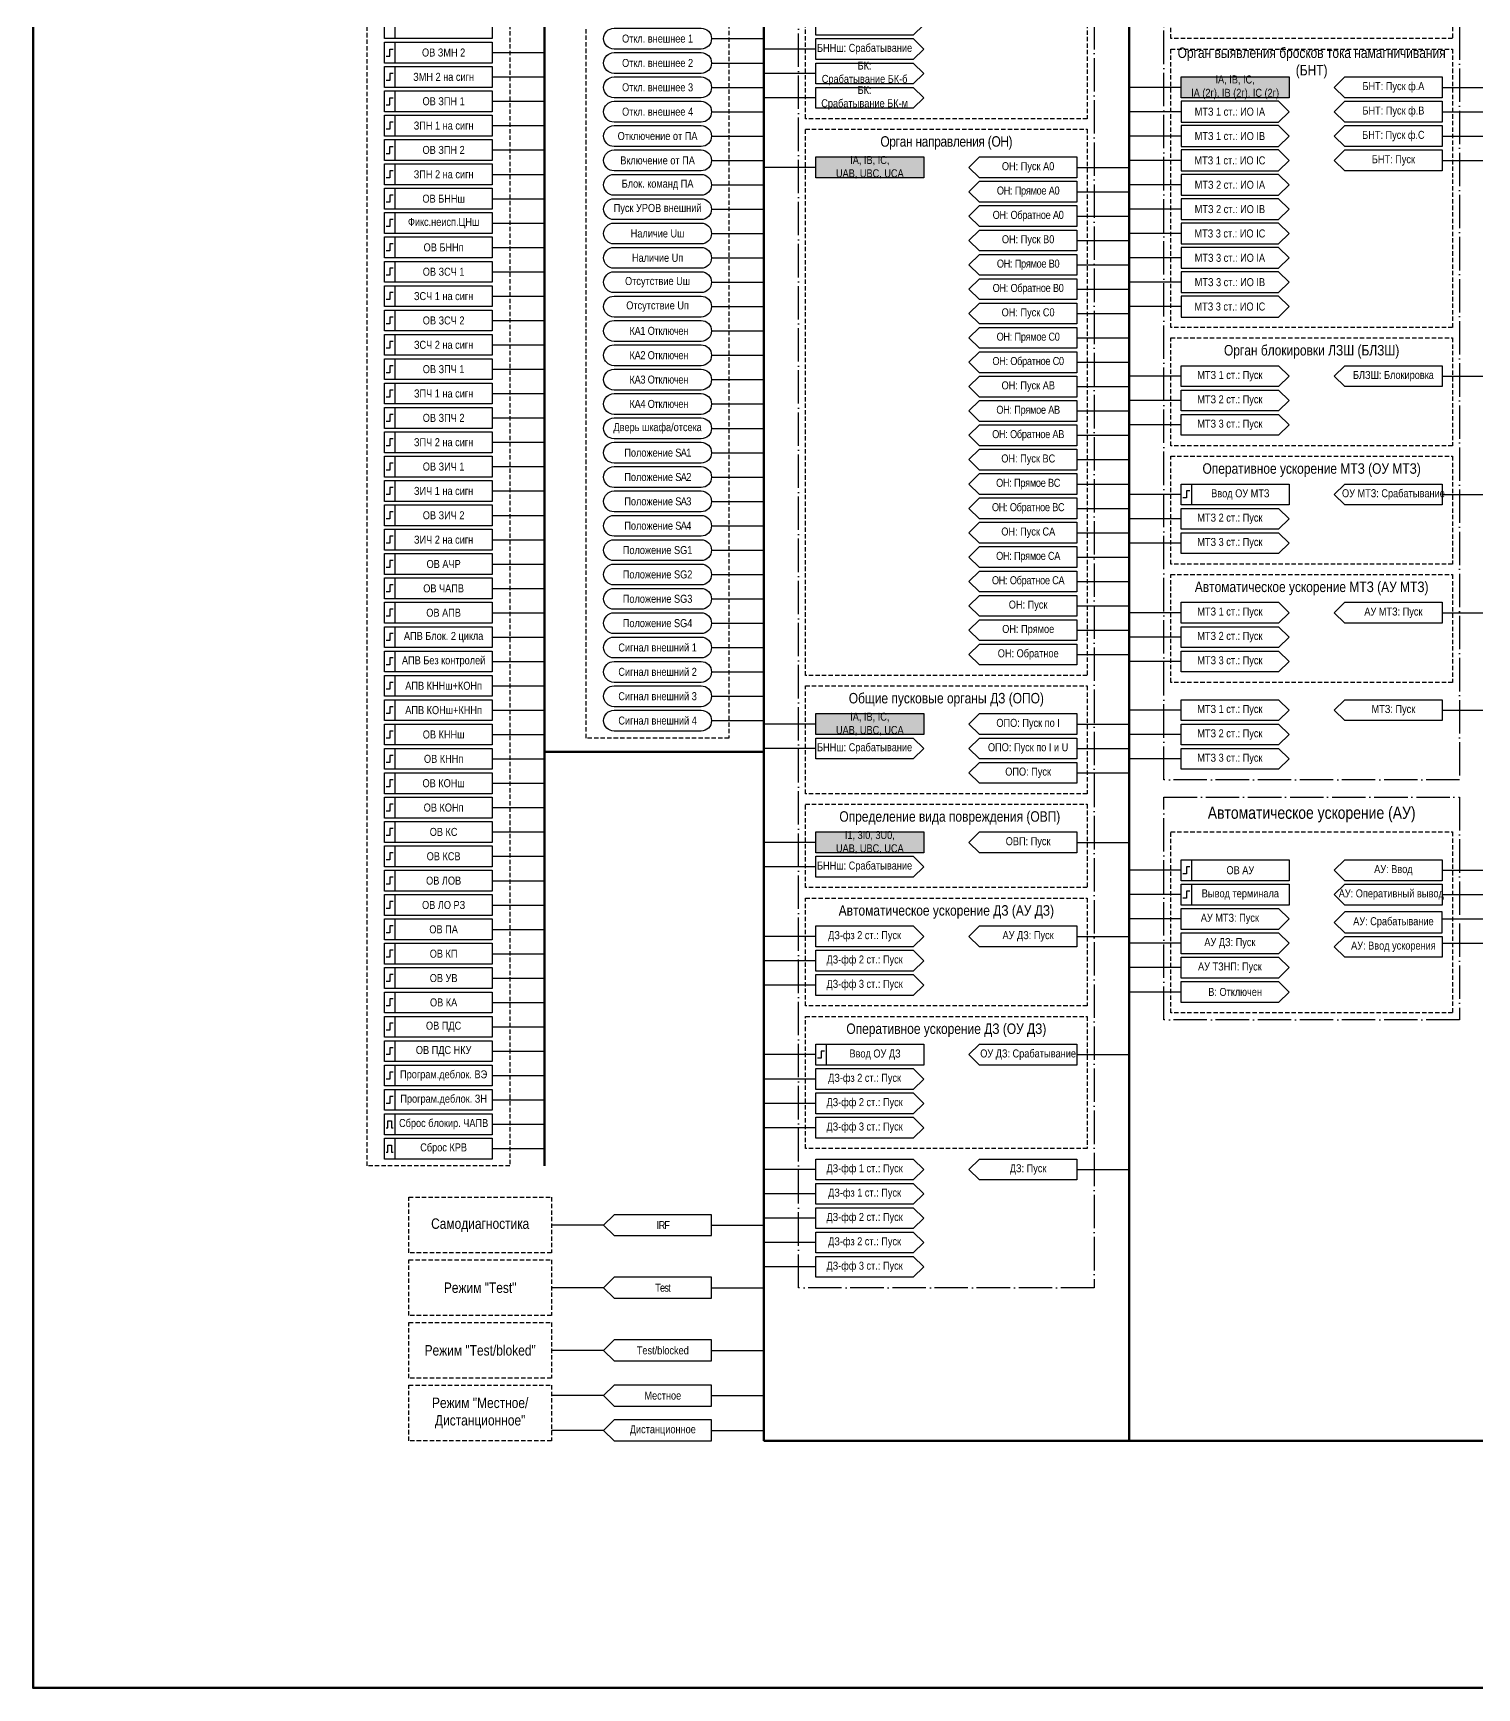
# Model space of a CAD drawing. Header units: millimetres. Extents: x 0 to 1261, y -61 to 1197.
# Drawn here: x 0 to 415, y -61 to 414.6 of the extents above; entities that cross this region are included whole.
import ezdxf

# ---------------------------------------------------------------- set-up
doc = ezdxf.new("R2010")
doc.units = ezdxf.units.MM
doc.linetypes.add('ACAD_ISO04W100', pattern=[30, 24, -3, 0, -3])
doc.linetypes.add('штриховая2', pattern=[0.375, 0.25, -0.125])
doc.layers.add('TEXT', color=7, linetype='Continuous', lineweight=25)
doc.styles.add('2.3_GOST_RD', font='ARIALN.TTF', dxfattribs={"height": 2.3})
doc.styles.add('2.5_Gost_RD', font='ARIALN.TTF', dxfattribs={"height": 2.5})
doc.styles.add('3.5_Gost_RD', font='ARIALN.TTF', dxfattribs={"height": 3.5})

msp = doc.modelspace()

# ---------------------------------------------------------------- hatches: boundary and pattern name
at = {"ltscale": 100, "true_color": 0xef8637}
h = msp.add_hatch(color=30, dxfattribs=at)
h.dxf.hatch_style = 1
h.paths.add_polyline_path([(330, 402), (361, 402), (361, 396), (330, 396)])
h = msp.add_hatch(color=30, dxfattribs=at)
h.dxf.hatch_style = 1
h.paths.add_polyline_path([(225, 379), (256, 379), (256, 373), (225, 373)])
h = msp.add_hatch(color=30, dxfattribs=at)
h.dxf.hatch_style = 1
h.paths.add_polyline_path([(225, 219), (256, 219), (256, 213), (225, 213)])
h = msp.add_hatch(color=30, dxfattribs=at)
h.dxf.hatch_style = 1
h.paths.add_polyline_path([(225, 185), (256, 185), (256, 179), (225, 179)])

# ---------------------------------------------------------------- linework, layer by layer
at = {"lineweight": 100, "ltscale": 100}
for p, q in [((210, 1090), (210, 10)), ((315, 1090), (315, 10)), ((147, 792), (147, 89)), ((147, 208), (210, 208)), ((210, 10), (1050, 10))]:
    msp.add_line(p, q, dxfattribs=at)
at = {"ltscale": 100}
for p, q in [((195, 413), (210, 413)), ((225, 410), (210, 410)), ((132, 409), (147, 409)), ((195, 406), (210, 406)), ((132, 402), (147, 402)), ((225, 403), (210, 403)), ((132, 395), (147, 395)), ((195, 399), (210, 399)), ((225, 396), (210, 396)), ((330, 399), (315, 399)), ((405, 399), (420, 399)), ((195, 392), (210, 392)), ((330, 392), (315, 392)), ((405, 392), (420, 392)), ((132, 388), (147, 388)), ((132, 381), (147, 381)), ((195, 385), (210, 385)), ((330, 385), (315, 385)), ((405, 385), (420, 385)), ((195, 378), (210, 378)), ((225, 376), (210, 376)), ((300, 376), (315, 376)), ((330, 378), (315, 378)), ((405, 378), (420, 378)), ((132, 374), (147, 374)), ((195, 371), (210, 371)), ((330, 371), (315, 371)), ((132, 367), (147, 367)), ((300, 369), (315, 369)), ((195, 364), (210, 364)), ((300, 362), (315, 362)), ((330, 364), (315, 364)), ((132, 360), (147, 360)), ((195, 357), (210, 357)), ((330, 357), (315, 357)), ((132, 353), (147, 353)), ((300, 355), (315, 355)), ((195, 350), (210, 350)), ((300, 348), (315, 348)), ((330, 350), (315, 350)), ((132, 346), (147, 346)), ((195, 343), (210, 343)), ((330, 343), (315, 343)), ((132, 339), (147, 339)), ((300, 341), (315, 341)), ((195, 336), (210, 336)), ((300, 334), (315, 334)), ((330, 336), (315, 336)), ((132, 332), (147, 332)), ((195, 329), (210, 329)), ((132, 325), (147, 325)), ((300, 327), (315, 327)), ((195, 322), (210, 322)), ((300, 320), (315, 320)), ((132, 318), (147, 318)), ((195, 315), (210, 315)), ((330, 316), (315, 316)), ((405, 316), (420, 316)), ((132, 311), (147, 311)), ((300, 313), (315, 313)), ((195, 308), (210, 308)), ((300, 306), (315, 306)), ((330, 309), (315, 309)), ((132, 304), (147, 304)), ((195, 301), (210, 301)), ((330, 302), (315, 302)), ((132, 297), (147, 297)), ((300, 299), (315, 299)), ((195, 294), (210, 294)), ((300, 292), (315, 292)), ((132, 290), (147, 290)), ((195, 287), (210, 287)), ((132, 283), (147, 283)), ((300, 285), (315, 285)), ((330, 282), (315, 282)), ((405, 282), (420, 282)), ((132, 276), (147, 276)), ((195, 280), (210, 280)), ((300, 278), (315, 278)), ((195, 273), (210, 273)), ((330, 275), (315, 275)), ((132, 269), (147, 269)), ((300, 271), (315, 271)), ((330, 268), (315, 268)), ((132, 262), (147, 262)), ((195, 266), (210, 266)), ((300, 264), (315, 264)), ((195, 259), (210, 259)), ((300, 257), (315, 257)), ((132, 255), (147, 255)), ((132, 248), (147, 248)), ((195, 252), (210, 252)), ((300, 250), (315, 250)), ((330, 248), (315, 248)), ((405, 248), (420, 248)), ((195, 245), (210, 245)), ((300, 243), (315, 243)), ((132, 241), (147, 241)), ((195, 238), (210, 238)), ((330, 241), (315, 241)), ((132, 234), (147, 234)), ((300, 236), (315, 236)), ((330, 234), (315, 234)), ((195, 231), (210, 231)), ((132, 227), (147, 227)), ((195, 224), (210, 224)), ((132, 220), (147, 220)), ((330, 220), (315, 220)), ((405, 220), (420, 220)), ((195, 217), (210, 217)), ((225, 216), (210, 216)), ((300, 216), (315, 216)), ((132, 213), (147, 213)), ((330, 213), (315, 213)), ((132, 206), (147, 206)), ((225, 209), (210, 209)), ((300, 209), (315, 209)), ((330, 206), (315, 206)), ((300, 202), (315, 202)), ((132, 199), (147, 199)), ((132, 192), (147, 192)), ((132, 185), (147, 185)), ((225, 182), (210, 182)), ((300, 182), (315, 182)), ((132, 178), (147, 178)), ((225, 175), (210, 175)), ((330, 174), (315, 174)), ((405, 174), (420, 174)), ((132, 171), (147, 171)), ((330, 167), (315, 167)), ((405, 167), (420, 167)), ((132, 164), (147, 164)), ((132, 157), (147, 157)), ((330, 160), (315, 160)), ((405, 160), (420, 160)), ((225, 155), (210, 155)), ((300, 155), (315, 155)), ((330, 153), (315, 153)), ((405, 153), (420, 153)), ((132, 150), (147, 150)), ((225, 148), (210, 148)), ((132, 143), (147, 143)), ((330, 146), (315, 146)), ((225, 141), (210, 141)), ((330, 139), (315, 139)), ((132, 136), (147, 136)), ((132, 129), (147, 129)), ((132, 122), (147, 122)), ((225, 121), (210, 121)), ((300, 121), (315, 121)), ((132, 115), (147, 115)), ((225, 114), (210, 114)), ((132, 108), (147, 108)), ((225, 107), (210, 107)), ((132, 101), (147, 101)), ((225, 100), (210, 100)), ((132, 94), (147, 94)), ((225, 88), (210, 88)), ((300, 88), (315, 88)), ((225, 81), (210, 81)), ((195, 72), (210, 72)), ((225, 74), (210, 74)), ((225, 67), (210, 67)), ((225, 60), (210, 60)), ((195, 54), (210, 54)), ((195, 36), (210, 36)), ((195, 23), (210, 23)), ((195, 13), (210, 13))]:
    msp.add_line(p, q, dxfattribs=at)
at = {"color": 3, "lineweight": 60, "ltscale": 100}
msp.add_lwpolyline([(0, 1149), (1261, 1149), (1261, -61), (0, -61)], close=True, dxfattribs=at)
at = {"color": 251, "linetype": 'ACAD_ISO04W100', "lineweight": 30, "ltscale": 0.4, "true_color": 0x58595b}
for points in [[(220, 1085), (305, 1085), (305, 54), (220, 54)], [(325, 961), (410, 961), (410, 200), (325, 200)], [(325, 195), (410, 195), (410, 131), (325, 131)]]:
    msp.add_lwpolyline(points, close=True, dxfattribs=at)
at = {"color": 7, "linetype": 'штриховая2', "ltscale": 5}
for points in [[(159, 824), (200, 824), (200, 212), (159, 212)], [(96, 792), (137, 792), (137, 89), (96, 89)], [(108, 80), (149, 80), (149, 64), (108, 64)], [(108, 62), (149, 62), (149, 46), (108, 46)], [(108, 44), (149, 44), (149, 28), (108, 28)], [(108, 26), (149, 26), (149, 10), (108, 10)]]:
    msp.add_lwpolyline(points, close=True, dxfattribs=at)
at = {"linetype": 'штриховая2', "ltscale": 5}
for points in [[(222, 526), (303, 526), (303, 390), (222, 390)], [(327, 437), (408, 437), (408, 413), (327, 413)], [(327, 410), (408, 410), (408, 330), (327, 330)], [(222, 387), (303, 387), (303, 230), (222, 230)], [(327, 327), (408, 327), (408, 296), (327, 296)], [(327, 293), (408, 293), (408, 262), (327, 262)], [(327, 259), (408, 259), (408, 228), (327, 228)], [(222, 227), (303, 227), (303, 196), (222, 196)], [(222, 193), (303, 193), (303, 169), (222, 169)], [(327, 185), (408, 185), (408, 133), (327, 133)], [(222, 166), (303, 166), (303, 135), (222, 135)], [(222, 132), (303, 132), (303, 94), (222, 94)]]:
    msp.add_lwpolyline(points, close=True, dxfattribs=at)
at = {"ltscale": 100}
for points in [[(101, 419), (104, 419), (104, 413), (101, 413)], [(101, 419), (132, 419), (132, 413), (101, 413)], [(101, 412), (132, 412), (132, 406), (101, 406)], [(101, 412), (104, 412), (104, 406), (101, 406)], [(101, 405), (104, 405), (104, 399), (101, 399)], [(101, 405), (132, 405), (132, 399), (101, 399)], [(330, 402), (361, 402), (361, 396), (330, 396)], [(405, 402), (405, 396), (377, 396), (374, 399), (377, 402)], [(101, 398), (132, 398), (132, 392), (101, 392)], [(101, 398), (104, 398), (104, 392), (101, 392)], [(405, 395), (405, 389), (377, 389), (374, 392), (377, 395)], [(101, 391), (104, 391), (104, 385), (101, 385)], [(101, 391), (132, 391), (132, 385), (101, 385)], [(405, 388), (405, 382), (377, 382), (374, 385), (377, 388)], [(101, 384), (132, 384), (132, 378), (101, 378)], [(101, 384), (104, 384), (104, 378), (101, 378)], [(405, 381), (405, 375), (377, 375), (374, 378), (377, 381)], [(101, 377), (104, 377), (104, 371), (101, 371)], [(101, 377), (132, 377), (132, 371), (101, 371)], [(225, 379), (256, 379), (256, 373), (225, 373)], [(272, 379), (300, 379), (300, 373), (272, 373), (269, 376)], [(272, 372), (300, 372), (300, 366), (272, 366), (269, 369)], [(101, 370), (104, 370), (104, 364), (101, 364)], [(101, 370), (132, 370), (132, 364), (101, 364)], [(101, 363), (104, 363), (104, 357), (101, 357)], [(101, 363), (132, 363), (132, 357), (101, 357)], [(272, 365), (300, 365), (300, 359), (272, 359), (269, 362)], [(272, 358), (300, 358), (300, 352), (272, 352), (269, 355)], [(101, 356), (104, 356), (104, 350), (101, 350)], [(101, 356), (132, 356), (132, 350), (101, 350)], [(101, 349), (104, 349), (104, 343), (101, 343)], [(101, 349), (132, 349), (132, 343), (101, 343)], [(272, 351), (300, 351), (300, 345), (272, 345), (269, 348)], [(272, 344), (300, 344), (300, 338), (272, 338), (269, 341)], [(101, 342), (104, 342), (104, 336), (101, 336)], [(101, 342), (132, 342), (132, 336), (101, 336)], [(101, 335), (104, 335), (104, 329), (101, 329)], [(101, 335), (132, 335), (132, 329), (101, 329)], [(272, 337), (300, 337), (300, 331), (272, 331), (269, 334)], [(272, 330), (300, 330), (300, 324), (272, 324), (269, 327)], [(101, 328), (104, 328), (104, 322), (101, 322)], [(101, 328), (132, 328), (132, 322), (101, 322)], [(101, 321), (104, 321), (104, 315), (101, 315)], [(101, 321), (132, 321), (132, 315), (101, 315)], [(272, 323), (300, 323), (300, 317), (272, 317), (269, 320)], [(405, 313), (377, 313), (374, 316), (377, 319), (405, 319)], [(101, 314), (104, 314), (104, 308), (101, 308)], [(101, 314), (132, 314), (132, 308), (101, 308)], [(272, 316), (300, 316), (300, 310), (272, 310), (269, 313)], [(101, 307), (104, 307), (104, 301), (101, 301)], [(101, 307), (132, 307), (132, 301), (101, 301)], [(272, 309), (300, 309), (300, 303), (272, 303), (269, 306)], [(101, 300), (104, 300), (104, 294), (101, 294)], [(101, 300), (132, 300), (132, 294), (101, 294)], [(272, 302), (300, 302), (300, 296), (272, 296), (269, 299)], [(272, 295), (300, 295), (300, 289), (272, 289), (269, 292)], [(101, 293), (104, 293), (104, 287), (101, 287)], [(101, 293), (132, 293), (132, 287), (101, 287)], [(101, 286), (104, 286), (104, 280), (101, 280)], [(101, 286), (132, 286), (132, 280), (101, 280)], [(272, 288), (300, 288), (300, 282), (272, 282), (269, 285)], [(272, 281), (300, 281), (300, 275), (272, 275), (269, 278)], [(330, 285), (333, 285), (333, 279), (330, 279)], [(330, 285), (361, 285), (361, 279), (330, 279)], [(405, 279), (377, 279), (374, 282), (377, 285), (405, 285)], [(101, 279), (104, 279), (104, 273), (101, 273)], [(101, 279), (132, 279), (132, 273), (101, 273)], [(101, 272), (104, 272), (104, 266), (101, 266)], [(101, 272), (132, 272), (132, 266), (101, 266)], [(272, 274), (300, 274), (300, 268), (272, 268), (269, 271)], [(272, 267), (300, 267), (300, 261), (272, 261), (269, 264)], [(101, 265), (104, 265), (104, 259), (101, 259)], [(101, 265), (132, 265), (132, 259), (101, 259)], [(101, 258), (104, 258), (104, 252), (101, 252)], [(101, 258), (132, 258), (132, 252), (101, 252)], [(272, 260), (300, 260), (300, 254), (272, 254), (269, 257)], [(272, 253), (300, 253), (300, 247), (272, 247), (269, 250)], [(101, 251), (104, 251), (104, 245), (101, 245)], [(101, 251), (132, 251), (132, 245), (101, 245)], [(405, 245), (377, 245), (374, 248), (377, 251), (405, 251)], [(101, 244), (104, 244), (104, 238), (101, 238)], [(101, 244), (132, 244), (132, 238), (101, 238)], [(272, 246), (300, 246), (300, 240), (272, 240), (269, 243)], [(272, 239), (300, 239), (300, 233), (272, 233), (269, 236)], [(101, 237), (104, 237), (104, 231), (101, 231)], [(101, 237), (132, 237), (132, 231), (101, 231)], [(101, 230), (104, 230), (104, 224), (101, 224)], [(101, 230), (132, 230), (132, 224), (101, 224)], [(101, 223), (104, 223), (104, 217), (101, 217)], [(101, 223), (132, 223), (132, 217), (101, 217)], [(225, 219), (256, 219), (256, 213), (225, 213)], [(300, 213), (272, 213), (269, 216), (272, 219), (300, 219)], [(405, 217), (377, 217), (374, 220), (377, 223), (405, 223)], [(101, 216), (104, 216), (104, 210), (101, 210)], [(101, 216), (132, 216), (132, 210), (101, 210)], [(300, 206), (272, 206), (269, 209), (272, 212), (300, 212)], [(101, 209), (104, 209), (104, 203), (101, 203)], [(101, 209), (132, 209), (132, 203), (101, 203)], [(300, 199), (272, 199), (269, 202), (272, 205), (300, 205)], [(101, 202), (104, 202), (104, 196), (101, 196)], [(101, 202), (132, 202), (132, 196), (101, 196)], [(101, 195), (104, 195), (104, 189), (101, 189)], [(101, 195), (132, 195), (132, 189), (101, 189)], [(101, 188), (132, 188), (132, 182), (101, 182)], [(101, 188), (104, 188), (104, 182), (101, 182)], [(101, 181), (132, 181), (132, 175), (101, 175)], [(101, 181), (104, 181), (104, 175), (101, 175)], [(225, 185), (256, 185), (256, 179), (225, 179)], [(300, 179), (272, 179), (269, 182), (272, 185), (300, 185)], [(330, 177), (333, 177), (333, 171), (330, 171)], [(330, 177), (361, 177), (361, 171), (330, 171)], [(374, 174), (377, 177), (405, 177), (405, 171), (377, 171)], [(101, 174), (104, 174), (104, 168), (101, 168)], [(101, 174), (132, 174), (132, 168), (101, 168)], [(101, 167), (132, 167), (132, 161), (101, 161)], [(101, 167), (104, 167), (104, 161), (101, 161)], [(330, 170), (361, 170), (361, 164), (330, 164)], [(330, 170), (333, 170), (333, 164), (330, 164)], [(377, 164), (374, 167), (377, 170), (405, 170), (405, 164)], [(358, 157), (330, 157), (330, 163), (358, 163), (361, 160)], [(377, 156), (405, 156), (405, 162), (377, 162), (374, 159)], [(101, 160), (132, 160), (132, 154), (101, 154)], [(101, 160), (104, 160), (104, 154), (101, 154)], [(300, 152), (272, 152), (269, 155), (272, 158), (300, 158)], [(101, 153), (132, 153), (132, 147), (101, 147)], [(101, 153), (104, 153), (104, 147), (101, 147)], [(358, 150), (330, 150), (330, 156), (358, 156), (361, 153)], [(374, 152), (377, 155), (405, 155), (405, 149), (377, 149)], [(361, 146), (358, 143), (330, 143), (330, 149), (358, 149)], [(101, 146), (132, 146), (132, 140), (101, 140)], [(101, 146), (104, 146), (104, 140), (101, 140)], [(101, 139), (132, 139), (132, 133), (101, 133)], [(101, 139), (104, 139), (104, 133), (101, 133)], [(361, 139), (358, 136), (330, 136), (330, 142), (358, 142)], [(101, 132), (132, 132), (132, 126), (101, 126)], [(101, 132), (104, 132), (104, 126), (101, 126)], [(101, 125), (132, 125), (132, 119), (101, 119)], [(101, 125), (104, 125), (104, 119), (101, 119)], [(225, 124), (228, 124), (228, 118), (225, 118)], [(225, 124), (256, 124), (256, 118), (225, 118)], [(300, 118), (272, 118), (269, 121), (272, 124), (300, 124)], [(101, 118), (104, 118), (104, 112), (101, 112)], [(101, 118), (132, 118), (132, 112), (101, 112)], [(101, 111), (104, 111), (104, 105), (101, 105)], [(101, 111), (132, 111), (132, 105), (101, 105)], [(101, 104), (132, 104), (132, 98), (101, 98)], [(101, 104), (104, 104), (104, 98), (101, 98)], [(101, 97), (132, 97), (132, 91), (101, 91)], [(101, 97), (104, 97), (104, 91), (101, 91)], [(300, 85), (272, 85), (269, 88), (272, 91), (300, 91)]]:
    msp.add_lwpolyline(points, close=True, dxfattribs=at)
for points in [[(225, 420), (253, 420), (256, 417), (253, 414), (225, 414), (225, 420)], [(225, 413), (253, 413), (256, 410), (253, 407), (225, 407), (225, 413)], [(225, 406), (253, 406), (256, 403), (253, 400), (225, 400), (225, 406)], [(225, 399), (253, 399), (256, 396), (253, 393), (225, 393), (225, 399)], [(361, 392), (358, 395), (330, 395), (330, 389), (358, 389), (361, 392)], [(361, 385), (358, 388), (330, 388), (330, 382), (358, 382), (361, 385)], [(361, 378), (358, 381), (330, 381), (330, 375), (358, 375), (361, 378)], [(361, 371), (358, 374), (330, 374), (330, 368), (358, 368), (361, 371)], [(361, 364), (358, 367), (330, 367), (330, 361), (358, 361), (361, 364)], [(361, 357), (358, 360), (330, 360), (330, 354), (358, 354), (361, 357)], [(361, 350), (358, 353), (330, 353), (330, 347), (358, 347), (361, 350)], [(361, 343), (358, 346), (330, 346), (330, 340), (358, 340), (361, 343)], [(361, 336), (358, 339), (330, 339), (330, 333), (358, 333), (361, 336)], [(330, 319), (358, 319), (361, 316), (358, 313), (330, 313), (330, 319)], [(330, 312), (358, 312), (361, 309), (358, 306), (330, 306), (330, 312)], [(330, 305), (358, 305), (361, 302), (358, 299), (330, 299), (330, 305)], [(330, 278), (358, 278), (361, 275), (358, 272), (330, 272), (330, 278)], [(330, 271), (358, 271), (361, 268), (358, 265), (330, 265), (330, 271)], [(330, 251), (358, 251), (361, 248), (358, 245), (330, 245), (330, 251)], [(330, 244), (358, 244), (361, 241), (358, 238), (330, 238), (330, 244)], [(330, 237), (358, 237), (361, 234), (358, 231), (330, 231), (330, 237)], [(330, 223), (358, 223), (361, 220), (358, 217), (330, 217), (330, 223)], [(330, 216), (358, 216), (361, 213), (358, 210), (330, 210), (330, 216)], [(225, 212), (253, 212), (256, 209), (253, 206), (225, 206), (225, 212)], [(330, 209), (358, 209), (361, 206), (358, 203), (330, 203), (330, 209)], [(225, 178), (253, 178), (256, 175), (253, 172), (225, 172), (225, 178)], [(225, 158), (253, 158), (256, 155), (253, 152), (225, 152), (225, 158)], [(225, 151), (253, 151), (256, 148), (253, 145), (225, 145), (225, 151)], [(225, 144), (253, 144), (256, 141), (253, 138), (225, 138), (225, 144)], [(225, 117), (253, 117), (256, 114), (253, 111), (225, 111), (225, 117)], [(225, 110), (253, 110), (256, 107), (253, 104), (225, 104), (225, 110)], [(225, 103), (253, 103), (256, 100), (253, 97), (225, 97), (225, 103)], [(225, 91), (253, 91), (256, 88), (253, 85), (225, 85), (225, 91)], [(225, 84), (253, 84), (256, 81), (253, 78), (225, 78), (225, 84)], [(225, 77), (253, 77), (256, 74), (253, 71), (225, 71), (225, 77)], [(164, 72), (149, 72)], [(195, 75), (167, 75), (164, 72), (167, 69), (195, 69), (195, 75)], [(225, 70), (253, 70), (256, 67), (253, 64), (225, 64), (225, 70)], [(225, 63), (253, 63), (256, 60), (253, 57), (225, 57), (225, 63)], [(164, 54), (149, 54)], [(195, 57), (167, 57), (164, 54), (167, 51), (195, 51), (195, 57)], [(195, 39), (167, 39), (164, 36), (167, 33), (195, 33), (195, 39)], [(164, 36), (149, 36)], [(195, 26), (167, 26), (164, 23), (167, 20), (195, 20), (195, 26)], [(164, 23), (149, 23)], [(195, 16), (167, 16), (164, 13), (167, 10), (195, 10), (195, 16)], [(164, 13), (149, 13)]]:
    msp.add_lwpolyline(points, dxfattribs=at)
for points in [[(167, 410, -1), (167, 416), (192, 416, -1), (192, 410)], [(167, 403, -1), (167, 409), (192, 409, -1), (192, 403)], [(167, 396, -1), (167, 402), (192, 402, -1), (192, 396)], [(167, 389, -1), (167, 395), (192, 395, -1), (192, 389)], [(167, 382, -1), (167, 388), (192, 388, -1), (192, 382)], [(167, 375, -1), (167, 381), (192, 381, -1), (192, 375)], [(167, 368, -1), (167, 374), (192, 374, -1), (192, 368)], [(167, 361, -1), (167, 367), (192, 367, -1), (192, 361)], [(167, 354, -1), (167, 360), (192, 360, -1), (192, 354)], [(167, 347, -1), (167, 353), (192, 353, -1), (192, 347)], [(167, 340, -1), (167, 346), (192, 346, -1), (192, 340)], [(167, 333, -1), (167, 339), (192, 339, -1), (192, 333)], [(167, 326, -1), (167, 332), (192, 332, -1), (192, 326)], [(167, 319, -1), (167, 325), (192, 325, -1), (192, 319)], [(167, 312, -1), (167, 318), (192, 318, -1), (192, 312)], [(167, 305, -1), (167, 311), (192, 311, -1), (192, 305)], [(167, 298, -1), (167, 304), (192, 304, -1), (192, 298)], [(167, 291, -1), (167, 297), (192, 297, -1), (192, 291)], [(167, 284, -1), (167, 290), (192, 290, -1), (192, 284)], [(167, 277, -1), (167, 283), (192, 283, -1), (192, 277)], [(167, 270, -1), (167, 276), (192, 276, -1), (192, 270)], [(167, 263, -1), (167, 269), (192, 269, -1), (192, 263)], [(167, 256, -1), (167, 262), (192, 262, -1), (192, 256)], [(167, 249, -1), (167, 255), (192, 255, -1), (192, 249)], [(167, 242, -1), (167, 248), (192, 248, -1), (192, 242)], [(167, 235, -1), (167, 241), (192, 241, -1), (192, 235)], [(167, 228, -1), (167, 234), (192, 234, -1), (192, 228)], [(167, 221, -1), (167, 227), (192, 227, -1), (192, 221)], [(167, 214, -1), (167, 220), (192, 220, -1), (192, 214)]]:
    msp.add_lwpolyline(points, format="xyb", close=True, dxfattribs=at)
at = {"lineweight": 30, "ltscale": 100}
for points in [[(101.5, 408), (102.5, 408), (102.5, 410), (103.5, 410)], [(103.5, 403), (102.5, 403), (102.5, 401), (101.5, 401)], [(101.5, 394), (102.5, 394), (102.5, 396), (103.5, 396)], [(103.5, 389), (102.5, 389), (102.5, 387), (101.5, 387)], [(101.5, 380), (102.5, 380), (102.5, 382), (103.5, 382)], [(103.5, 375), (102.5, 375), (102.5, 373), (101.5, 373)], [(103.5, 368), (102.5, 368), (102.5, 366), (101.5, 366)], [(103.5, 361), (102.5, 361), (102.5, 359), (101.5, 359)], [(103.5, 354), (102.5, 354), (102.5, 352), (101.5, 352)], [(103.5, 347), (102.5, 347), (102.5, 345), (101.5, 345)], [(103.5, 340), (102.5, 340), (102.5, 338), (101.5, 338)], [(103.5, 333), (102.5, 333), (102.5, 331), (101.5, 331)], [(103.5, 326), (102.5, 326), (102.5, 324), (101.5, 324)], [(103.5, 319), (102.5, 319), (102.5, 317), (101.5, 317)], [(103.5, 312), (102.5, 312), (102.5, 310), (101.5, 310)], [(103.5, 305), (102.5, 305), (102.5, 303), (101.5, 303)], [(103.5, 298), (102.5, 298), (102.5, 296), (101.5, 296)], [(103.5, 291), (102.5, 291), (102.5, 289), (101.5, 289)], [(103.5, 284), (102.5, 284), (102.5, 282), (101.5, 282)], [(332.5, 283), (331.5, 283), (331.5, 281), (330.5, 281)], [(103.5, 277), (102.5, 277), (102.5, 275), (101.5, 275)], [(103.5, 270), (102.5, 270), (102.5, 268), (101.5, 268)], [(103.5, 263), (102.5, 263), (102.5, 261), (101.5, 261)], [(103.5, 256), (102.5, 256), (102.5, 254), (101.5, 254)], [(103.5, 249), (102.5, 249), (102.5, 247), (101.5, 247)], [(103.5, 242), (102.5, 242), (102.5, 240), (101.5, 240)], [(103.5, 235), (102.5, 235), (102.5, 233), (101.5, 233)], [(103.5, 228), (102.5, 228), (102.5, 226), (101.5, 226)], [(103.5, 221), (102.5, 221), (102.5, 219), (101.5, 219)], [(103.5, 214), (102.5, 214), (102.5, 212), (101.5, 212)], [(103.5, 207), (102.5, 207), (102.5, 205), (101.5, 205)], [(103.5, 200), (102.5, 200), (102.5, 198), (101.5, 198)], [(103.5, 193), (102.5, 193), (102.5, 191), (101.5, 191)], [(103.5, 186), (102.5, 186), (102.5, 184), (101.5, 184)], [(103.5, 179), (102.5, 179), (102.5, 177), (101.5, 177)], [(103.5, 172), (102.5, 172), (102.5, 170), (101.5, 170)], [(332.5, 175), (331.5, 175), (331.5, 173), (330.5, 173)], [(332.5, 168), (331.5, 168), (331.5, 166), (330.5, 166)], [(103.5, 165), (102.5, 165), (102.5, 163), (101.5, 163)], [(103.5, 158), (102.5, 158), (102.5, 156), (101.5, 156)], [(103.5, 151), (102.5, 151), (102.5, 149), (101.5, 149)], [(103.5, 144), (102.5, 144), (102.5, 142), (101.5, 142)], [(103.5, 137), (102.5, 137), (102.5, 135), (101.5, 135)], [(103.5, 130), (102.5, 130), (102.5, 128), (101.5, 128)], [(103.5, 123), (102.5, 123), (102.5, 121), (101.5, 121)], [(227.5, 122), (226.5, 122), (226.5, 120), (225.5, 120)], [(103.5, 116), (102.5, 116), (102.5, 114), (101.5, 114)], [(103.5, 109), (102.5, 109), (102.5, 107), (101.5, 107)], [(101.5, 100), (102, 100), (102, 102), (103, 102), (103, 100), (103.5, 100)], [(101.5, 93), (102, 93), (102, 95), (103, 95), (103, 93), (103.5, 93)]]:
    msp.add_lwpolyline(points, dxfattribs=at)

# ---------------------------------------------------------------- texts
at = {"ltscale": 100, "char_height": 2.3, "attachment_point": 5, "style": '2.5_Gost_RD'}
for s, insert, width in [('Откл. внешнее 1', (179.5, 413), 31), ('ОВ ЗМН 2', (118, 409), 28), ('Откл. внешнее 2', (179.5, 406), 31), ('ЗМН 2 на сигн', (118, 402), 28), ('Откл. внешнее 3', (179.5, 399), 31), ('БНТ: Пуск ф.А', (391, 399), 28), ('ОВ ЗПН 1', (118, 395), 28), ('Откл. внешнее 4', (179.5, 392), 31), ('БНТ: Пуск ф.В', (391, 392), 28), ('ЗПН 1 на сигн', (118, 388), 27.6764), ('Отключение от ПА', (179.5, 385), 31), ('БНТ: Пуск ф.С', (391, 385), 28), ('ОВ ЗПН 2', (118, 381), 28), ('Включение от ПА', (179.5, 378), 31), ('БНТ: Пуск', (391, 378), 28), ('ЗПН 2 на сигн', (118, 374), 27.6764), ('Пуск УРОВ внешний', (179.5, 364), 31), ('Наличие Uш', (179.5, 357), 31), ('Наличие Uп', (179.5, 350), 31), ('Отсутствие Uш', (179.5, 343), 31), ('\\pt16.1;{\\T0.95;ОН: Обратное В0}', (286, 341), 28), ('ЗСЧ 1 на сигн', (118, 339), 28), ('Отсутствие Uп', (179.5, 336), 31), ('{\\T0.95; КА1 Отключен}', (179.5, 329), 31), ('ЗСЧ 2 на сигн', (118, 325), 28), ('{\\T0.95; КА2 Отключен}', (179.5, 322), 31), ('{\\T0.95; КА3 Отключен}', (179.5, 315), 31), ('БЛЗШ: Блокировка', (391, 316), 28), ('ЗПЧ 1 на сигн', (118, 311), 28), ('{\\T0.95; КА4 Отключен}', (179.5, 308), 31), ('Дверь шкафа/отсека', (179.5, 301), 31), ('ЗПЧ 2 на сигн', (118, 297), 28), ('Положение{\\T0.9; SA1}', (179.5, 294), 31), ('Положение{\\T0.9; SA2}', (179.5, 287), 31), ('ЗИЧ 1 на сигн', (118, 283), 28), ('Положение{\\T0.9; SA3}', (179.5, 280), 31), ('ОУ МТЗ: Срабатывание', (391, 282), 28), ('{\\T0.95;ОН: Обратное ВС}', (286, 278), 28), ('Положение{\\T0.9; SA4}', (179.5, 273), 31), ('ЗИЧ 2 на сигн', (118, 269), 28), ('АУ МТЗ: Пуск', (391, 248), 28), ('МТЗ: Пуск', (391, 220), 28), ('ОВ КС', (118, 185), 28), ('ОВ КСВ', (118, 178), 28), ('ОВ КП', (118, 150), 28), ('ОВ УВ', (118, 143), 28), ('ОВ КА', (118, 136), 28), ('ОВ ПДС', (118, 129), 28), ('ОВ ПДС НКУ', (118, 122), 28), ('Сброс КРВ', (118, 94), 28)]:
    msp.add_mtext(s, dxfattribs=dict(at, insert=insert, width=width))
at = {"color": 30, "ltscale": 100, "true_color": 0xef8637, "attachment_point": 5, "style": '3.5_Gost_RD'}
for s, insert, char_height, width in [('{\\C30;\\c1938679;Орган выявления бросков тока намагничивания (БНТ)}', (367.5, 406), 3, 81), ('\\pt147;{\\T0.95;\\C30;\\c1938679;Орган направления (ОН)}', (262.5, 383), 3, 81), ('{\\C30;\\c1938679;Орган блокировки ЛЗШ (БЛЗШ)}', (367.5, 323), 3, 81), ('{\\C30;\\c1938679;Оперативное ускорение МТЗ (ОУ МТЗ)}', (367.5, 289), 3, 81), ('\\pt12;{\\C30;\\c1938679;Автоматическое ускорение МТЗ (АУ МТЗ)}', (367.5, 255), 3, 81), ('Общие пусковые органы ДЗ (ОПО)', (262.5, 223), 3, 81), ('Определение вида повреждения (ОВП)', (263.5, 189), 3, 83), ('\\pt108.5;Автоматическое ускорение (АУ)', (367.5, 190), 3.5, 85), ('Автоматическое ускорение ДЗ (АУ ДЗ)', (262.5, 162), 3, 81), ('Оперативное ускорение ДЗ (ОУ ДЗ)', (262.5, 128), 3, 81)]:
    msp.add_mtext(s, dxfattribs=dict(at, insert=insert, char_height=char_height, width=width))
at = {"layer": 'TEXT', "ltscale": 100, "attachment_point": 5, "style": '2.5_Gost_RD'}
for s, insert, char_height, width in [('БННш: Срабатывание', (239, 410), 2.3, 28), ('БК: \\PСрабатывание БК-б', (239, 403), 2.3, 28), ('IA, IB, IC, \\PIA (2г), IB (2г), IC (2г)', (345.5, 399), 2.3, 31), ('БК: \\PСрабатывание БК-м', (239, 396), 2.3, 28), ('МТЗ 1 ст.: ИО IА', (344, 392), 2.3, 28), ('МТЗ 1 ст.: ИО IB', (344, 385), 2.3, 28), ('IA, IB, IC,\\PUAB, UBC, UCA', (240.5, 376), 2.3, 31), ('ОН: Пуск А0 ', (286, 376), 2.3, 28), ('МТЗ 1 ст.: ИО IC', (344, 378), 2.3, 28), ('Блок. команд ПА', (179.5, 371), 2.3, 31), ('МТЗ 2 ст.: ИО IА', (344, 371), 2.3, 28), ('ОВ БННш', (118, 367), 2.3, 28), ('{\\T0.95;ОН: Прямое А0}', (286, 369), 2.3, 28), ('Фикс.неисп.ЦНш', (118, 360), 2.3, 28), ('{\\T0.95;ОН: Обратное А0}', (286, 362), 2.3, 28), ('МТЗ 2 ст.: ИО IB', (344, 364), 2.3, 28), ('МТЗ 3 ст.: ИО IC', (344, 357), 2.3, 28), ('ОВ БННп', (118, 353), 2.3, 28), ('ОН: Пуск В0', (286, 355), 2.3, 28), ('ОВ ЗСЧ 1', (118, 346), 2.3, 28), ('{\\T0.95;ОН: Прямое В0}', (286, 348), 2.3, 28), ('МТЗ 3 ст.: ИО IА', (344, 350), 2.3, 28), ('МТЗ 3 ст.: ИО IB', (344, 343), 2.3, 28), ('ОВ ЗСЧ 2', (118, 332), 2.3, 28), ('ОН: Пуск С0', (286, 334), 2.3, 28), ('МТЗ 3 ст.: ИО IC', (344, 336), 2.3, 28), ('{\\T0.95;ОН: Прямое С0}', (286, 327), 2.3, 28), ('ОВ ЗПЧ 1', (118, 318), 2.3, 28), ('{\\T0.95;ОН: Обратное С0}', (286, 320), 2.3, 28), ('ОН: Пуск А{\\T0.95;В} ', (286, 313), 2.3, 28), ('МТЗ 1 ст.: Пуск', (344, 316), 2.3, 28), ('МТЗ 2 ст.: Пуск', (344, 309), 2.3, 28), ('ОВ ЗПЧ 2', (118, 304), 2.3, 28), ('{\\T0.95;ОН: Прямое АВ}', (286, 306), 2.3, 28), ('{\\T0.95;ОН: Обратное АВ}', (286, 299), 2.3, 28), ('МТЗ 3 ст.: Пуск', (344, 302), 2.3, 28), ('ОВ ЗИЧ 1', (118, 290), 2.3, 28), ('ОН: Пуск В{\\T0.95;С}', (286, 292), 2.3, 28), ('{\\T0.95;ОН: Прямое ВС}', (286, 285), 2.3, 28), ('Ввод ОУ МТЗ', (347, 282), 2.3, 28), ('ОВ ЗИЧ 2', (118, 276), 2.3, 28), ('МТЗ 2 ст.: Пуск', (344, 275), 2.3, 28), ('ОН: Пуск С{\\T0.95;А}', (286, 271), 2.3, 28), ('Положение SG1', (179.5, 266), 2.3, 31), ('МТЗ 3 ст.: Пуск', (344, 268), 2.3, 28), ('ОВ АЧР', (118, 262), 2.3, 28), ('{\\T0.95;ОН: Прямое СА}', (286, 264), 2.3, 28), ('Положение SG2', (179.5, 259), 2.3, 31), ('{\\T0.95;ОН: Обратное СА}', (286, 257), 2.3, 28), ('ОВ ЧАПВ', (118, 255), 2.3, 28), ('Положение SG3', (179.5, 252), 2.3, 31), ('ОВ АПВ', (118, 248), 2.3, 28), ('ОН: Пуск', (286, 250), 2.3, 27.874), ('МТЗ 1 ст.: Пуск', (344, 248), 2.3, 28), ('Положение SG4', (179.5, 245), 2.3, 31), ('ОН: Прямое', (286.03, 243), 2.3, 27.937), ('АПВ Блок. 2 цикла', (118, 241), 2.3, 28), ('Сигнал внешний 1', (179.5, 238), 2.3, 31), ('МТЗ 2 ст.: Пуск', (344, 241), 2.3, 28), ('АПВ Без контролей', (118, 234), 2.3, 28), ('ОН: Обратное', (286.03, 236), 2.3, 27.937), ('МТЗ 3 ст.: Пуск', (344, 234), 2.3, 28), ('Сигнал внешний 2', (179.5, 231), 2.3, 31), ('АПВ КННш+КОНп', (118, 227), 2.3, 28), ('Сигнал внешний 3', (179.5, 224), 2.3, 31), ('АПВ КОНш+КННп', (118, 220), 2.3, 28), ('IA, IB, IC,\\PUAB, UBC, UCA', (240.5, 216), 2.3, 31), ('МТЗ 1 ст.: Пуск', (344, 220), 2.3, 28), ('ОВ КННш', (118, 213), 2.3, 28), ('Сигнал внешний 4', (179.5, 217), 2.3, 31), ('ОПО: Пуск по I', (286, 216), 2.3, 28), ('\\pt25.3;МТЗ 2 ст.: Пуск', (344, 213), 2.3, 28), ('БННш: Срабатывание', (239, 209), 2.3, 28), ('ОПО: Пуск по I и U', (286, 209), 2.3, 28), ('ОВ КННп', (118, 206), 2.3, 28), ('МТЗ 3 ст.: Пуск', (344, 206), 2.3, 28), ('ОВ КОНш', (118, 199), 2.3, 28), ('ОПО: Пуск', (286, 202), 2.3, 28), ('ОВ КОНп', (118, 192), 2.3, 28), ('I1, 3I0, 3U0,\\PUAB, UBC, UCA', (240.5, 182), 2.3, 31), ('ОВП: Пуск', (286, 182), 2.3, 28), ('БННш: Срабатывание', (239, 175), 2.3, 28), ('ОВ ЛОВ', (118, 171), 2.3, 28), ('АУ: Ввод', (391, 174), 2.3, 28), ('АУ: Оперативный вывод', (390.39, 167), 2.3, 29.22), ('ОВ ЛО РЗ', (118, 164), 2.3, 28), ('ОВ ПА', (118, 157), 2.3, 28), ('АУ МТЗ: Пуск', (344, 160), 2.3, 28), ('АУ: Срабатывание', (391, 159), 2.3, 28), ('ДЗ-фз 2 ст.: Пуск', (239, 155), 2.3, 28), ('АУ ДЗ: Пуск', (286, 155), 2.3, 28), ('АУ ДЗ: Пуск', (344, 153), 2.3, 28), ('АУ: Ввод ускорения', (391, 152), 2.3, 28), ('ДЗ-фф 2 ст.: Пуск', (239, 148), 2.3, 28), ('АУ ТЗНП: Пуск', (344, 146), 2.3, 28), ('ДЗ-фф 3 ст.: Пуск', (239, 141), 2.3, 28), ('В: Отключен', (345.5, 139), 2.3, 31), ('Ввод ОУ ДЗ', (242, 121), 2.3, 28), ('ОУ ДЗ: Срабатывание', (286, 121), 2.3, 28), ('Програм.деблок. ВЭ', (118, 115), 2.3, 28), ('ДЗ-фз 2 ст.: Пуск', (239, 114), 2.3, 28), ('Програм.деблок. ЗН', (118, 108), 2.3, 28), ('ДЗ-фф 2 ст.: Пуск', (239, 107), 2.3, 28), ('Сброс блокир. ЧАПВ', (118, 101), 2.3, 28), ('ДЗ-фф 3 ст.: Пуск', (239, 100), 2.3, 28), ('ДЗ-фф 1 ст.: Пуск', (239, 88), 2.3, 28), ('ДЗ: Пуск', (286, 88), 2.3, 28), ('ДЗ-фз 1 ст.: Пуск', (239, 81), 2.3, 28), ('Самодиагностика', (128.5, 72), 3, 41), ('ДЗ-фф 2 ст.: Пуск', (239, 74), 2.3, 28), ('ДЗ-фз 2 ст.: Пуск', (239, 67), 2.3, 28), ('ДЗ-фф 3 ст.: Пуск', (239, 60), 2.3, 28), ('Режим "Test" ', (128.5, 54), 3, 41), ('Режим "Test/bloked"', (128.5, 36), 3, 41), ('Режим "Местное/ Дистанционное"', (128.5, 18), 3, 41)]:
    msp.add_mtext(s, dxfattribs=dict(at, insert=insert, char_height=char_height, width=width))
at = {"layer": 'TEXT', "color": 0, "ltscale": 100, "char_height": 2.3, "width": 28, "attachment_point": 5}
for s, insert, style in [('{\\C256;ОВ АУ}', (347, 174), '2.5_Gost_RD'), ('{\\C256;Вывод терминала}', (347, 167), '2.5_Gost_RD'), ('{\\T0.85;\\C256;IRF}', (181, 72), '2.3_GOST_RD'), ('{\\T0.85;\\C256;Test}', (181, 54), '2.3_GOST_RD'), ('{\\C256;Test/blocked}', (181, 36), '2.3_GOST_RD'), ('{\\C256;Местное}', (181, 23), '2.3_GOST_RD'), ('{\\C256;Дистанционное}', (181, 13), '2.3_GOST_RD')]:
    msp.add_mtext(s, dxfattribs=dict(at, insert=insert, style=style))

doc.saveas('drawing.dxf')
